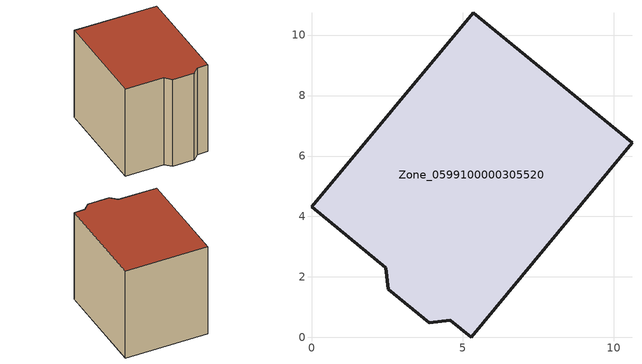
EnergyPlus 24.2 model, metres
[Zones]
Zone_0599100000305520
 floor ground (C_G): 5.34,10.74 10.6,6.43 5.28,0 4.59,0.56 3.89,0.49 2.54,1.6 2.46,2.31 0,4.33 z0
 wall outside (C_F): 2.54,1.6 3.89,0.49 4.59,0.56 5.28,0 10.6,6.43 5.34,10.74 0,4.33 2.46,2.31 2.54,1.6 z0:7.81
 roof outside (C_R): 5.34,10.74 0,4.33 2.46,2.31 2.54,1.6 3.89,0.49 4.59,0.56 5.28,0 10.6,6.43 z7.81
[BUILDING]
Pand.0599100000305520: North Axis=0; Terrain=City; Loads Convergence Tolerance Value=0.04; Temperature Convergence Tolerance Value=0.4; Solar Distribution=FullExterior; Maximum Number of Warmup Days=25; Minimum Number of Warmup Days=1
[Site:Location]
Rotterdam.The.Hague.AP_ZH_NLD Design_Conditions: Latitude=51.96; Longitude=4.45; Time Zone=1; Elevation=-4.5
[SITE:GROUNDTEMPERATURE:BUILDINGSURFACE]
18, 18, 18, 18, 18, 18, 18, 18, 18, 18, 18, 18
[MATERIAL] Thermal Absorptance=0.9; Solar Absorptance=0.7; Visible Absorptance=0.7
Name | Roughness | Thickness | Conductivity | Density | Specific Heat
G.TI.1946 | MediumSmooth | 0.15 | 1 | 540 | 1210
F.TI.1946 | Rough | 0.3 | 0.857143 | 1920 | 840
R.TI.1946 | MediumRough | 0.2 | 0.1 | 1500 | 1000
[CONSTRUCTION]
C_G: G.TI.1946
C_F: F.TI.1946
C_R: R.TI.1946
[ZONE]
Zone_0599100000305520: Type=1; Multiplier=1; Ceiling Height=Autocalculate; Volume=Autocalculate; Floor Area=autocalculate; Part of Total Floor Area=Yes
[ZONEINFILTRATION:DESIGNFLOWRATE]
Infil_Zone_0599100000305520: Zone or ZoneList or Space or SpaceList=Zone_0599100000305520; Schedule=AlwaysOn; Design Flow Rate Calculation Method=Flow/Area; Flow Rate per Floor Area=0.003; Constant Term Coefficient=1; Temperature Term Coefficient=0; Velocity Term Coefficient=0; Velocity Squared Term Coefficient=0
[HVACTEMPLATE:ZONE:IDEALLOADSAIRSYSTEM]
Zone_0599100000305520: Maximum Heating Supply Air Temperature=50; Minimum Cooling Supply Air Temperature=13; Maximum Heating Supply Air Humidity Ratio=0.0156; Minimum Cooling Supply Air Humidity Ratio=0.0077; Heating Limit=NoLimit; Cooling Limit=NoLimit; Dehumidification Control Type=ConstantSensibleHeatRatio; Cooling Sensible Heat Ratio=0.7; Dehumidification Setpoint=60; Humidification Control Type=None; Humidification Setpoint=30; Outdoor Air Method=None; Outdoor Air Flow Rate per Person=0.00944; Outdoor Air Flow Rate per Zone Floor Area=0; Outdoor Air Flow Rate per Zone=0; Demand Controlled Ventilation Type=None; Outdoor Air Economizer Type=NoEconomizer; Heat Recovery Type=None; Sensible Heat Recovery Effectiveness=0.7; Latent Heat Recovery Effectiveness=0.65
[ZONECONTROL:THERMOSTAT]
ThermostatControl_Zone_0599100000305520: Zone or ZoneList=Zone_0599100000305520; Control Type Schedule=DualSetpointControlType; Control 1=Thermostat_Zone_0599100000305520; Temperature Difference Between Cutout And Setpoint=0
[THERMOSTATSETPOINT:DUALSETPOINT]
Thermostat_Zone_0599100000305520: Heating Setpoint Temperature Schedule=HeatingSetpoint_Zone_0599100000305520; Cooling Setpoint Temperature Schedule=CoolingSetpoint_Zone_0599100000305520
[SCHEDULE:COMPACT]
HeatingSetpoint_Zone_0599100000305520: Through: 12/31, For: AllDays, Until: 24:00, 21
CoolingSetpoint_Zone_0599100000305520: Through: 12/31, For: AllDays, Until: 24:00, 24
DualSetpointControlType: Through: 12/31, For: AllDays, Until: 24:00, 4
AlwaysOn: Through: 12/31, For: AllDays, Until: 24:00, 1
